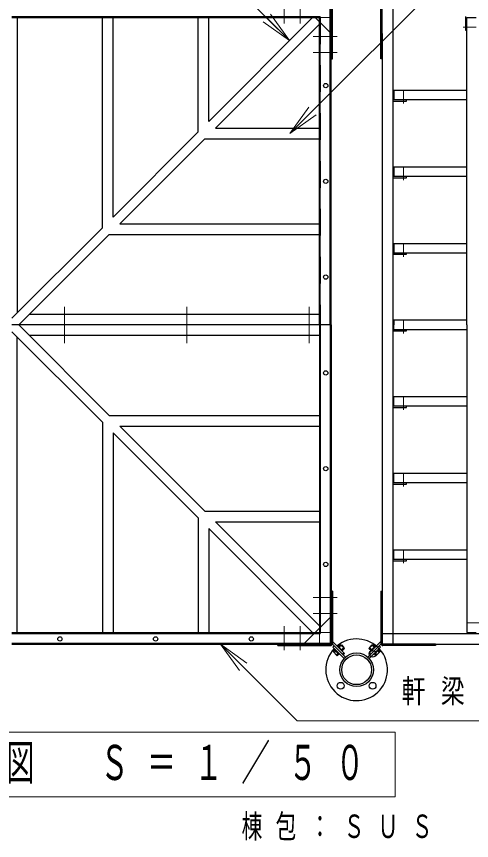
# Model space of a CAD drawing. Units: millimetres on the paper, scale 1:50. Extents: x -365 to 10, y -38 to 257.
# Drawn here: x -226.9 to -184.1, y 140.3 to 217.7 of the extents above; entities that cross this region are included whole.
import ezdxf

# ---------------------------------------------------------------- set-up
doc = ezdxf.new("R2010")
doc.units = ezdxf.units.MM
doc.linetypes.add('USER1', pattern=[4.5, 2.5, -2])
doc.linetypes.add('USER2', pattern=[6, 3, -1, 1, -1])
doc.layers.add('LY_1', color=7, linetype='Continuous', lineweight=25)
doc.styles.add('ＭＳ ゴシック', font='')
doc.styles.get('ＭＳ ゴシック').set_extended_font_data('MS Gothic')

msp = doc.modelspace()

# ---------------------------------------------------------------- linework, layer by layer
at = {"layer": 'LY_1', "linetype": 'USER2', "lineweight": 13}
for p, q in [((-201.691, 219.268), (-201.691, 217.029)), ((-200.191, 219.268), (-200.191, 217.029)), ((-183.651, 216.714), (-184.877, 216.714)), ((-196.736, 215.814), (-198.975, 215.814)), ((-196.736, 214.314), (-198.975, 214.314)), ((-190.491, 210.754), (-190.491, 209.527)), ((-190.491, 203.554), (-190.491, 202.327)), ((-190.491, 196.354), (-190.491, 195.127)), ((-222.338, 188.714), (-222.338, 190.408)), ((-222.338, 188.714), (-222.338, 190.408)), ((-210.844, 188.714), (-210.844, 190.408)), ((-210.844, 188.714), (-210.844, 190.408)), ((-199.35, 188.714), (-199.35, 190.408)), ((-199.35, 188.714), (-199.35, 190.408)), ((-190.491, 189.154), (-190.491, 187.927)), ((-222.338, 188.714), (-222.338, 187.019)), ((-222.338, 188.714), (-222.338, 187.019)), ((-210.844, 188.714), (-210.844, 187.019)), ((-210.844, 188.714), (-210.844, 187.019)), ((-199.35, 188.714), (-199.35, 187.019)), ((-199.35, 188.714), (-199.35, 187.019)), ((-190.491, 181.954), (-190.491, 180.727)), ((-190.491, 174.754), (-190.491, 173.527)), ((-190.491, 167.554), (-190.491, 166.327)), ((-196.736, 163.114), (-198.975, 163.114)), ((-196.736, 161.614), (-198.975, 161.614)), ((-201.691, 158.159), (-201.691, 160.398)), ((-200.191, 158.159), (-200.191, 160.398)), ((-184.531, 160.714), (-183.305, 160.714))]:
    msp.add_line(p, q, dxfattribs=at)
at = {"layer": 'LY_1', "color": 40}
for p, q in [((-197.391, 188.714), (-197.391, 218.614)), ((-227.291, 217.694), (-198.311, 217.694)), ((-227.291, 217.614), (-198.391, 217.614)), ((-198.391, 188.714), (-198.391, 217.614)), ((-198.311, 188.714), (-198.311, 217.694)), ((-198.391, 188.714), (-198.391, 159.814)), ((-198.311, 188.714), (-198.311, 159.734)), ((-197.391, 188.714), (-197.391, 158.814)), ((-227.291, 159.814), (-198.391, 159.814)), ((-227.291, 159.734), (-198.311, 159.734)), ((-227.291, 158.814), (-197.391, 158.814))]:
    msp.add_line(p, q, dxfattribs=at)
at = {"layer": 'LY_1', "color": 2}
for p, q in [((-197.291, 213.714), (-197.291, 218.714)), ((-197.171, 213.714), (-197.171, 218.654)), ((-198.291, 217.114), (-198.891, 217.714)), ((-197.291, 213.714), (-197.171, 213.714)), ((-197.291, 163.714), (-197.171, 163.714)), ((-197.291, 163.714), (-197.291, 158.714)), ((-197.171, 163.714), (-197.171, 158.774)), ((-198.291, 160.314), (-198.891, 159.714)), ((-202.291, 158.594), (-202.291, 158.714)), ((-202.291, 158.714), (-197.291, 158.714)), ((-202.291, 158.594), (-197.351, 158.594))]:
    msp.add_line(p, q, dxfattribs=at)
at = {"layer": 'LY_1'}
for p, q in [((-197.291, 213.714), (-197.291, 218.654)), ((-197.291, 213.714), (-197.291, 218.654)), ((-197.171, 213.714), (-197.171, 218.654)), ((-197.171, 213.714), (-197.171, 218.654)), ((-192.611, 213.714), (-192.611, 218.654)), ((-192.491, 213.714), (-192.491, 218.654)), ((-191.491, 218.714), (-191.491, 158.714)), ((-199.027, 217.614), (-208.791, 207.85)), ((-184.651, 217.714), (-184.651, 216.414)), ((-184.531, 217.614), (-183.651, 217.614)), ((-184.531, 188.714), (-184.531, 217.614)), ((-198.391, 216.977), (-208.154, 207.214)), ((-192.491, 216.114), (-192.491, 161.314)), ((-184.651, 216.414), (-184.531, 216.414)), ((-197.171, 213.714), (-197.291, 213.714)), ((-197.171, 213.714), (-197.291, 213.714)), ((-192.491, 213.714), (-192.611, 213.714)), ((-184.531, 210.754), (-191.391, 210.754)), ((-191.391, 210.754), (-191.391, 209.874)), ((-184.531, 209.874), (-191.391, 209.874)), ((-190.191, 209.754), (-190.191, 209.874)), ((-191.491, 209.754), (-190.191, 209.754)), ((-209.791, 206.85), (-217.791, 198.85)), ((-209.154, 206.214), (-217.154, 198.214)), ((-184.531, 203.554), (-191.391, 203.554)), ((-191.391, 203.554), (-191.391, 202.674)), ((-191.491, 202.554), (-190.191, 202.554)), ((-184.531, 202.674), (-191.391, 202.674)), ((-190.191, 202.554), (-190.191, 202.674)), ((-218.791, 197.85), (-227.291, 189.35)), ((-218.154, 197.214), (-226.654, 188.714)), ((-184.531, 196.354), (-191.391, 196.354)), ((-191.391, 196.354), (-191.391, 195.474)), ((-191.491, 195.354), (-190.191, 195.354)), ((-184.531, 195.474), (-191.391, 195.474)), ((-190.191, 195.354), (-190.191, 195.474)), ((-184.531, 189.154), (-191.391, 189.154)), ((-191.391, 189.154), (-191.391, 188.714)), ((-197.391, 188.714), (-227.291, 188.714)), ((-197.391, 188.714), (-227.291, 188.714)), ((-197.391, 188.714), (-227.291, 188.714)), ((-197.391, 188.714), (-227.291, 188.714)), ((-218.154, 180.214), (-226.654, 188.714)), ((-191.391, 188.274), (-191.391, 188.714)), ((-184.531, 188.274), (-191.391, 188.274)), ((-190.191, 188.154), (-190.191, 188.274)), ((-184.531, 188.714), (-184.531, 159.814)), ((-218.791, 179.577), (-227.291, 188.077)), ((-191.491, 188.154), (-190.191, 188.154)), ((-184.531, 181.954), (-191.391, 181.954)), ((-191.391, 181.074), (-191.391, 181.954)), ((-191.491, 180.954), (-190.191, 180.954)), ((-184.531, 181.074), (-191.391, 181.074)), ((-190.191, 180.954), (-190.191, 181.074)), ((-209.154, 171.214), (-217.154, 179.214)), ((-209.791, 170.577), (-217.791, 178.577)), ((-184.531, 174.754), (-191.391, 174.754)), ((-191.391, 173.874), (-191.391, 174.754)), ((-191.491, 173.754), (-190.191, 173.754)), ((-184.531, 173.874), (-191.391, 173.874)), ((-190.191, 173.754), (-190.191, 173.874)), ((-198.391, 160.45), (-208.154, 170.214)), ((-199.027, 159.814), (-208.791, 169.577)), ((-184.531, 167.554), (-191.391, 167.554)), ((-191.391, 166.674), (-191.391, 167.554)), ((-191.491, 166.554), (-190.191, 166.554)), ((-184.531, 166.674), (-191.391, 166.674)), ((-190.191, 166.554), (-190.191, 166.674)), ((-197.171, 163.714), (-197.291, 163.714)), ((-197.291, 163.714), (-197.291, 158.774)), ((-197.171, 163.714), (-197.291, 163.714)), ((-197.291, 163.714), (-197.291, 158.774)), ((-197.171, 163.714), (-197.171, 158.774)), ((-197.171, 163.714), (-197.171, 158.774)), ((-192.611, 163.714), (-192.491, 163.714)), ((-192.611, 163.714), (-192.611, 158.774)), ((-192.491, 163.714), (-192.491, 158.774)), ((-192.491, 159.714), (-132.491, 159.714)), ((-184.531, 159.814), (-183.651, 159.814)), ((-196.039, 157.844), (-197.291, 159.095)), ((-195.943, 157.493), (-197.291, 158.841)), ((-196.11, 157.915), (-197.171, 158.975)), ((-196.11, 157.915), (-197.171, 158.975)), ((-193.672, 157.915), (-192.611, 158.975)), ((-202.291, 158.714), (-202.291, 158.594)), ((-202.291, 158.714), (-197.351, 158.714)), ((-202.291, 158.714), (-202.291, 158.594)), ((-202.291, 158.714), (-197.351, 158.714)), ((-202.291, 158.594), (-197.351, 158.594)), ((-202.291, 158.594), (-197.351, 158.594)), ((-195.943, 157.493), (-197.171, 158.721)), ((-195.943, 157.493), (-197.171, 158.721)), ((-197.142, 158.438), (-197.015, 158.565)), ((-197.142, 158.438), (-197.015, 158.565)), ((-197.142, 158.438), (-197.015, 158.565)), ((-196.07, 157.365), (-197.142, 158.438)), ((-196.07, 157.365), (-197.142, 158.438)), ((-196.07, 157.365), (-197.142, 158.438)), ((-196.961, 158.166), (-197.103, 158.025)), ((-196.961, 158.166), (-197.103, 158.025)), ((-196.961, 158.166), (-197.103, 158.025)), ((-197.103, 158.025), (-196.707, 157.629)), ((-197.103, 158.025), (-196.707, 157.629)), ((-197.103, 158.025), (-196.707, 157.629)), ((-196.876, 158.081), (-197.018, 157.94)), ((-196.876, 158.081), (-197.018, 157.94)), ((-196.876, 158.081), (-197.018, 157.94)), ((-196.93, 158.226), (-196.975, 158.18)), ((-196.93, 158.226), (-196.975, 158.18)), ((-196.93, 158.226), (-196.975, 158.18)), ((-196.975, 158.18), (-196.551, 157.756)), ((-196.975, 158.18), (-196.551, 157.756)), ((-196.975, 158.18), (-196.551, 157.756)), ((-196.676, 158.48), (-196.63, 158.526)), ((-196.676, 158.48), (-196.63, 158.525)), ((-196.676, 158.48), (-196.63, 158.525)), ((-196.63, 158.526), (-196.206, 158.101)), ((-196.63, 158.525), (-196.206, 158.101)), ((-196.63, 158.525), (-196.206, 158.101)), ((-196.616, 158.511), (-196.432, 158.695)), ((-196.616, 158.511), (-196.432, 158.695)), ((-196.616, 158.511), (-196.432, 158.695)), ((-196.531, 158.426), (-196.311, 158.647)), ((-196.531, 158.427), (-196.311, 158.647)), ((-196.531, 158.426), (-196.311, 158.647)), ((-196.432, 158.695), (-196.036, 158.299)), ((-196.432, 158.695), (-196.036, 158.299)), ((-196.432, 158.695), (-196.036, 158.299)), ((-196.311, 158.647), (-196.084, 158.421)), ((-196.311, 158.647), (-196.084, 158.421)), ((-196.311, 158.647), (-196.084, 158.421)), ((-196.305, 158.2), (-196.084, 158.421)), ((-196.305, 158.2), (-196.084, 158.421)), ((-196.305, 158.2), (-196.084, 158.421)), ((-196.251, 158.056), (-196.206, 158.101)), ((-196.251, 158.056), (-196.206, 158.101)), ((-196.251, 158.056), (-196.206, 158.101)), ((-196.22, 158.115), (-196.036, 158.299)), ((-196.22, 158.115), (-196.036, 158.299)), ((-196.22, 158.115), (-196.036, 158.299)), ((-193.839, 157.493), (-192.611, 158.721)), ((-193.349, 158.695), (-193.745, 158.299)), ((-193.561, 158.115), (-193.745, 158.299)), ((-193.712, 157.365), (-192.639, 158.438)), ((-193.471, 158.647), (-193.697, 158.421)), ((-193.476, 158.2), (-193.697, 158.421)), ((-193.151, 158.525), (-193.575, 158.101)), ((-193.53, 158.056), (-193.575, 158.101)), ((-193.25, 158.426), (-193.471, 158.647)), ((-193.165, 158.511), (-193.349, 158.695)), ((-192.806, 158.18), (-193.23, 157.756)), ((-193.106, 158.48), (-193.151, 158.525)), ((-192.679, 158.025), (-193.075, 157.629)), ((-192.905, 158.081), (-192.764, 157.94)), ((-192.851, 158.226), (-192.806, 158.18)), ((-192.82, 158.166), (-192.679, 158.025)), ((-192.639, 158.438), (-192.767, 158.565)), ((-187.491, 158.714), (-192.431, 158.714)), ((-187.491, 158.594), (-192.431, 158.594)), ((-189.891, 158.714), (-135.091, 158.714)), ((-187.491, 158.714), (-187.491, 158.594)), ((-196.65, 157.855), (-196.792, 157.714)), ((-196.65, 157.855), (-196.792, 157.714)), ((-196.65, 157.855), (-196.792, 157.714)), ((-196.565, 157.77), (-196.707, 157.629)), ((-196.565, 157.77), (-196.707, 157.629)), ((-196.565, 157.77), (-196.707, 157.629)), ((-196.506, 157.801), (-196.551, 157.756)), ((-196.506, 157.801), (-196.551, 157.756)), ((-196.506, 157.801), (-196.551, 157.756)), ((-196.237, 157.787), (-196.11, 157.915)), ((-196.237, 157.787), (-196.11, 157.915)), ((-196.166, 157.717), (-196.039, 157.844)), ((-193.544, 157.787), (-193.672, 157.915)), ((-193.276, 157.801), (-193.23, 157.756)), ((-193.216, 157.77), (-193.075, 157.629)), ((-193.131, 157.855), (-192.99, 157.714))]:
    msp.add_line(p, q, dxfattribs=at)
at = {"layer": 'LY_1', "color": 131}
for p, q in [((-226.791, 217.614), (-226.791, 189.85)), ((-218.791, 197.85), (-218.791, 217.614)), ((-217.791, 198.85), (-217.791, 217.614)), ((-209.791, 206.85), (-209.791, 217.614)), ((-208.791, 207.85), (-208.791, 217.614)), ((-208.154, 207.214), (-198.391, 207.214)), ((-209.154, 206.214), (-198.391, 206.214)), ((-217.154, 198.214), (-198.391, 198.214)), ((-218.154, 197.214), (-198.391, 197.214)), ((-226.791, 159.814), (-226.791, 187.577)), ((-218.154, 180.214), (-198.391, 180.214)), ((-218.791, 179.577), (-218.791, 159.814)), ((-217.154, 179.214), (-198.391, 179.214)), ((-217.791, 178.577), (-217.791, 159.814)), ((-209.154, 171.214), (-198.391, 171.214)), ((-209.791, 170.577), (-209.791, 159.814)), ((-208.154, 170.214), (-198.391, 170.214)), ((-208.791, 169.577), (-208.791, 159.814))]:
    msp.add_line(p, q, dxfattribs=at)
at = {"layer": 'LY_1', "lineweight": 13}
for p, q in [((-202.973, 217.911), (-201.205, 215.436)), ((-201.205, 215.436), (-203.68, 217.203)), ((-201.205, 215.436), (-203.326, 217.557)), ((-201.166, 206.704), (-199.398, 209.179)), ((-201.166, 206.704), (-199.045, 208.826)), ((-198.691, 208.472), (-201.166, 206.704)), ((-205.909, 156.239), (-207.677, 158.714)), ((-207.677, 158.714), (-205.202, 156.946)), ((-207.677, 158.714), (-205.556, 156.592)), ((-191.263, 150.442), (-263.319, 150.442)), ((-191.263, 144.386), (-191.263, 150.442)), ((-263.319, 144.386), (-191.263, 144.386))]:
    msp.add_line(p, q, dxfattribs=at)
at = {"layer": 'LY_1', "color": 4, "linetype": 'USER1', "lineweight": 13}
for p, q in [((-197.391, 217.614), (-198.291, 217.614)), ((-198.291, 217.614), (-198.291, 188.714)), ((-198.291, 159.814), (-198.291, 188.714)), ((-198.391, 159.714), (-227.291, 159.714)), ((-198.391, 158.814), (-198.391, 159.714)), ((-197.391, 159.814), (-198.291, 159.814))]:
    msp.add_line(p, q, dxfattribs=at)
at = {"layer": 'LY_1', "color": 4}
for p, q in [((-197.291, 217.614), (-197.391, 217.614)), ((-197.291, 188.714), (-197.291, 217.614)), ((-197.291, 188.714), (-197.291, 159.814)), ((-197.291, 159.814), (-197.391, 159.814)), ((-198.391, 158.714), (-198.391, 158.814)), ((-227.291, 158.714), (-198.391, 158.714))]:
    msp.add_line(p, q, dxfattribs=at)
at = {"layer": 'LY_1', "color": 2, "linetype": 'USER1', "lineweight": 13}
for p, q in [((-197.171, 215.994), (-198.291, 217.114)), ((-197.171, 161.434), (-198.291, 160.314)), ((-198.891, 159.714), (-200.011, 158.594))]:
    msp.add_line(p, q, dxfattribs=at)
at = {"layer": 'LY_1', "color": 1}
for p, q in [((-198.391, 189.714), (-225.654, 189.714)), ((-198.391, 187.714), (-225.654, 187.714))]:
    msp.add_line(p, q, dxfattribs=at)
at = {"layer": 'LY_1', "lineweight": 13}
for points in [[(-201.205, 215.436), (-209.775, 224.006), (-252.042, 224.006)], [(-201.166, 206.704), (-185.632, 222.238), (-143.161, 222.238)], [(-207.677, 158.714), (-200.49, 151.527), (-145.155, 151.527)]]:
    msp.add_lwpolyline(points, dxfattribs=at)
at = {"layer": 'LY_1'}
for centre, radius in [((-197.791, 211.214), 0.2), ((-197.791, 202.214), 0.2), ((-197.791, 193.214), 0.2), ((-197.791, 184.214), 0.2), ((-197.791, 175.214), 0.2), ((-197.791, 166.214), 0.2), ((-222.791, 159.214), 0.2), ((-213.791, 159.214), 0.2), ((-204.791, 159.214), 0.2), ((-193.391, 157.814), 0.32), ((-194.891, 156.314), 1.58), ((-194.891, 156.314), 1.58), ((-194.891, 156.314), 1.58), ((-194.891, 156.314), 1.58), ((-194.891, 156.314), 1.398), ((-194.891, 156.314), 1.398), ((-194.891, 156.314), 1.398), ((-194.891, 156.314), 1.398), ((-196.391, 154.814), 0.32), ((-193.391, 154.814), 0.32)]:
    msp.add_circle(centre, radius, dxfattribs=at)
for centre, radius, start, end in [((-194.891, 156.314), 2.9, 136.77843, 129.65783), ((-197.351, 158.774), 0.06, 270, 0), ((-197.351, 158.774), 0.18, 270, 0), ((-197.351, 158.774), 0.06, 270, 0), ((-197.351, 158.774), 0.18, 270, 0), ((-192.431, 158.774), 0.18, 180, 270), ((-192.431, 158.774), 0.06, 180, 270)]:
    msp.add_arc(centre, radius, start, end, dxfattribs=at)
at = {"layer": 'LY_1', "color": 2}
msp.add_arc((-197.351, 158.774), 0.18, 270, 0, dxfattribs=at)

# ---------------------------------------------------------------- texts
at = {"layer": 'LY_1', "attachment_point": 4, "style": 'ＭＳ ゴシック'}
for s, insert, char_height in [('\\T1.64;\\W0.75;軒梁：□－１００×５０×３．２', (-190.665, 154.177), 2.199), ('\\T1.64;\\W0.6;屋根伏／小屋組伏図\u3000Ｓ＝１／５０', (-263.291, 147.414), 3.299), ('\\T1.64;\\W0.65;棟包：ＳＵＳ', (-205.707, 141.489), 2.199)]:
    msp.add_mtext(s, dxfattribs=dict(at, insert=insert, char_height=char_height))

doc.saveas('drawing.dxf')
